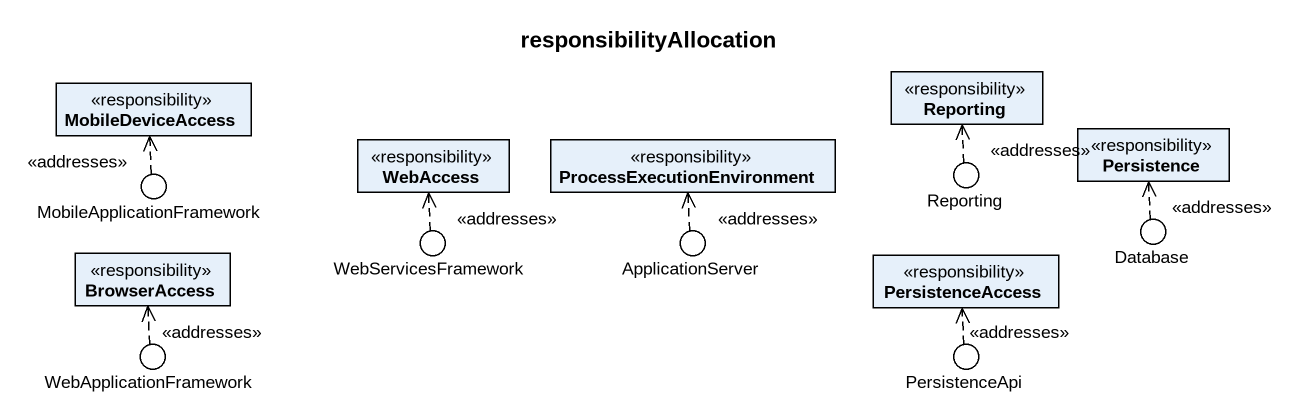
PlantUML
@startuml
title responsibilityAllocation
allowmixing
hide circle
hide empty members
class MobileDeviceAccess <<responsibility>>
class Reporting <<responsibility>>
class Persistence <<responsibility>>
() MobileApplicationFramework
class WebAccess <<responsibility>>
class ProcessExecutionEnvironment <<responsibility>>
() "Reporting" as Reporting_2
class BrowserAccess <<responsibility>>
() WebServicesFramework
() ApplicationServer
class PersistenceAccess <<responsibility>>
() "Database" as Database_
() WebApplicationFramework
() PersistenceApi
MobileApplicationFramework .up.> MobileDeviceAccess : <<addresses>>
Reporting_2 .up.> Reporting : <<addresses>>
WebServicesFramework .up.> WebAccess : <<addresses>>
ApplicationServer .up.> ProcessExecutionEnvironment : <<addresses>>
Database_ .up.> Persistence : <<addresses>>
WebApplicationFramework .up.> BrowserAccess : <<addresses>>
PersistenceApi .up.> PersistenceAccess : <<addresses>>
@enduml
